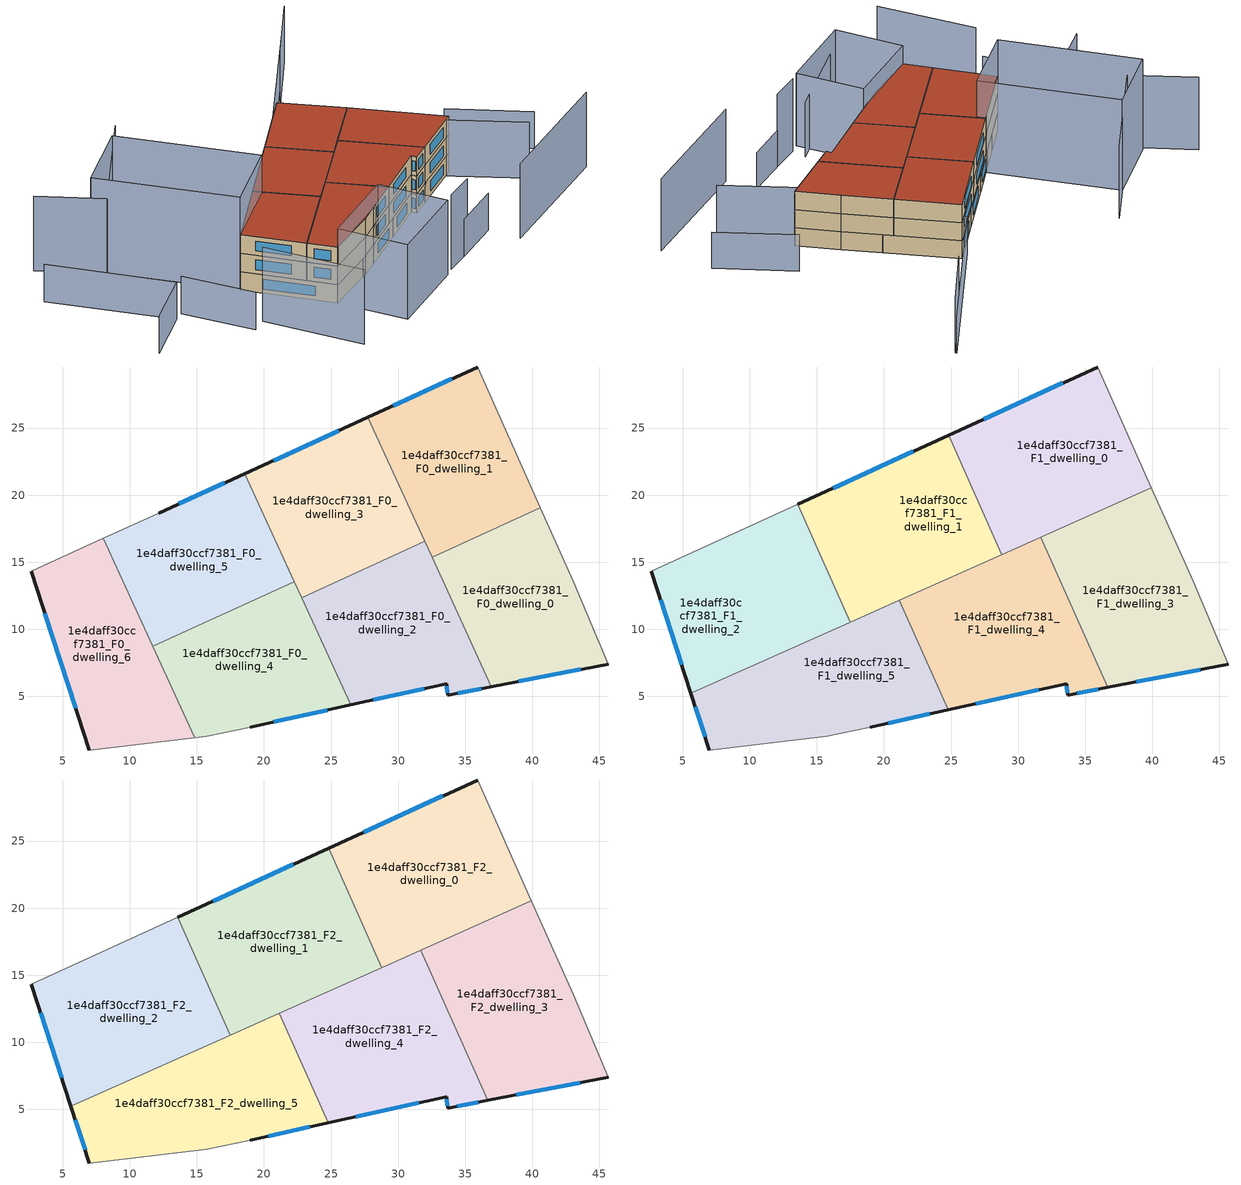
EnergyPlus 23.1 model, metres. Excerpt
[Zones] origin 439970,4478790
1e4daff30ccf7381_F0_dwelling_0
 floor ground (EU_floor_Construction): 40.59,19.07 43.05,13.57 45.66,7.41 36.95,5.72 32.53,15.37 z0
 wall outside (EU_wall_Construction): 36.95,5.72 45.66,7.41 z0:3
 wall adiabatic (EU_wall_Construction): 45.66,7.41 43.05,13.57 40.59,19.07 z0:3
 wall to 1e4daff30ccf7381_F0_dwelling_1 (EU_wall_Construction): 40.59,19.07 32.53,15.37 z0:3
 wall to 1e4daff30ccf7381_F0_dwelling_2 (EU_wall_Construction): 32.53,15.37 36.95,5.72 z0:3
 window (EU_Window_Construction): 38.99,6.12 43.62,7.02 z0.7:2.3
1e4daff30ccf7381_F0_dwelling_1
 floor ground (EU_floor_Construction): 35.92,29.55 40.59,19.07 32.53,15.37 27.74,25.8 z0
 wall outside (EU_wall_Construction): 35.92,29.55 27.74,25.8 z0:3
 wall adiabatic (EU_wall_Construction): 40.59,19.07 35.92,29.55 z0:3
 wall to 1e4daff30ccf7381_F0_dwelling_3 (EU_wall_Construction): 27.74,25.8 31.98,16.57 z0:3
 wall to 1e4daff30ccf7381_F0_dwelling_2 (EU_wall_Construction): 31.98,16.57 32.53,15.37 z0:3
 window (EU_Window_Construction): 34,28.67 29.65,26.68 z0.7:2.3
1e4daff30ccf7381_F0_dwelling_2
 floor ground (EU_floor_Construction): 31.98,16.57 36.95,5.72 33.69,5.09 33.62,5.94 26.47,4.37 22.81,12.36 z0
 wall outside (EU_wall_Construction): 26.47,4.37 33.62,5.94 33.69,5.09 36.95,5.72 z0:3
 wall to 1e4daff30ccf7381_F0_dwelling_3 (EU_wall_Construction): 31.98,16.57 22.81,12.36 z0:3
 wall to 1e4daff30ccf7381_F0_dwelling_4 (EU_wall_Construction): 22.81,12.36 26.47,4.37 z0:3
 window (EU_Window_Construction): 34.45,5.24 36.19,5.57 / 33.64,5.74 33.67,5.29 / 28.15,4.74 31.95,5.58 z0.7:2.3
1e4daff30ccf7381_F0_dwelling_3
 floor ground (EU_floor_Construction): 27.74,25.8 31.98,16.57 22.81,12.36 18.57,21.59 z0
 wall outside (EU_wall_Construction): 27.74,25.8 18.57,21.59 z0:3
 wall to 1e4daff30ccf7381_F0_dwelling_5 (EU_wall_Construction): 18.57,21.59 22.26,13.56 z0:3
 wall to 1e4daff30ccf7381_F0_dwelling_4 (EU_wall_Construction): 22.26,13.56 22.81,12.36 z0:3
 window (EU_Window_Construction): 25.59,24.81 20.72,22.58 z0.7:2.3
1e4daff30ccf7381_F0_dwelling_4
 floor ground (EU_floor_Construction): 22.26,13.56 26.47,4.37 18.98,2.72 15.74,2.01 14.85,1.91 11.72,8.72 z0
 wall outside (EU_wall_Construction): 18.98,2.72 26.47,4.37 z0:3
 wall to 1e4daff30ccf7381_F0_dwelling_5 (EU_wall_Construction): 22.26,13.56 11.72,8.72 z0:3
 wall adiabatic (EU_wall_Construction): 14.85,1.91 15.74,2.01 18.98,2.72 z0:3
 wall to 1e4daff30ccf7381_F0_dwelling_6 (EU_wall_Construction): 11.72,8.72 14.85,1.91 z0:3
 window (EU_Window_Construction): 20.74,3.11 24.72,3.98 z0.7:2.3
1e4daff30ccf7381_F0_dwelling_5
 floor ground (EU_floor_Construction): 18.57,21.59 22.26,13.56 11.72,8.72 8.03,16.77 12.17,18.66 z0
 wall outside (EU_wall_Construction): 18.57,21.59 12.17,18.66 z0:3
 wall adiabatic (EU_wall_Construction): 12.17,18.66 8.03,16.77 z0:3
 wall to 1e4daff30ccf7381_F0_dwelling_6 (EU_wall_Construction): 8.03,16.77 11.72,8.72 z0:3
 window (EU_Window_Construction): 17.07,20.91 13.67,19.35 z0.7:2.3
1e4daff30ccf7381_F0_dwelling_6
 floor ground (EU_floor_Construction): 8.03,16.77 14.85,1.91 6.99,1.01 2.66,14.32 z0
 wall outside (EU_wall_Construction): 2.66,14.32 6.99,1.01 z0:3
 wall adiabatic (EU_wall_Construction): 6.99,1.01 14.85,1.91 / 8.03,16.77 2.66,14.32 z0:3
 window (EU_Window_Construction): 3.67,11.2 5.98,4.12 z0.7:2.3
1e4daff30ccf7381_F1_dwelling_0
 floor to 1e4daff30ccf7381_F0_dwelling_1 (EU_floor_Construction): 35.92,29.55 39.94,20.54 31.82,16.92 27.74,25.8 z3
 floor to 1e4daff30ccf7381_F0_dwelling_3 (EU_floor_Construction): 27.74,25.8 31.82,16.92 28.79,15.57 24.82,24.46 z3
 wall outside (EU_wall_Construction): 35.92,29.55 24.82,24.46 z3:6
 wall adiabatic (EU_wall_Construction): 39.94,20.54 35.92,29.55 z3:6
 wall to 1e4daff30ccf7381_F1_dwelling_1 (EU_wall_Construction): 24.82,24.46 28.79,15.57 z3:6
 wall to 1e4daff30ccf7381_F1_dwelling_3 (EU_wall_Construction): 31.7,16.87 39.94,20.54 z3:6
 wall to 1e4daff30ccf7381_F1_dwelling_4 (EU_wall_Construction): 28.79,15.57 31.7,16.87 z3:6
 window (EU_Window_Construction): 33.32,28.36 27.42,25.65 z3.7:5.3
1e4daff30ccf7381_F1_dwelling_1
 floor to 1e4daff30ccf7381_F0_dwelling_3 (EU_floor_Construction): 24.82,24.46 28.79,15.57 22.6,12.81 18.57,21.59 z3
 floor to 1e4daff30ccf7381_F0_dwelling_4 (EU_floor_Construction): 22.26,13.56 22.6,12.81 17.5,10.53 17.19,11.23 z3
 floor to 1e4daff30ccf7381_F0_dwelling_5 (EU_floor_Construction): 18.57,21.59 22.26,13.56 17.19,11.23 13.59,19.31 z3
 wall outside (EU_wall_Construction): 24.82,24.46 13.59,19.31 z3:6
 wall to 1e4daff30ccf7381_F1_dwelling_2 (EU_wall_Construction): 13.59,19.31 17.5,10.53 z3:6
 wall to 1e4daff30ccf7381_F1_dwelling_4 (EU_wall_Construction): 21.14,12.15 28.79,15.57 z3:6
 wall to 1e4daff30ccf7381_F1_dwelling_5 (EU_wall_Construction): 17.5,10.53 21.14,12.15 z3:6
 window (EU_Window_Construction): 22.19,23.25 16.22,20.51 z3.7:5.3
1e4daff30ccf7381_F1_dwelling_2
 floor to 1e4daff30ccf7381_F0_dwelling_6 (EU_floor_Construction): 8.03,16.77 12.02,8.08 5.62,5.23 2.66,14.32 z3
 floor to 1e4daff30ccf7381_F0_dwelling_5 (EU_floor_Construction): 13.59,19.31 17.19,11.23 11.72,8.72 8.03,16.77 z3
 floor to 1e4daff30ccf7381_F0_dwelling_4 (EU_floor_Construction): 17.19,11.23 17.5,10.53 12.02,8.08 11.72,8.72 z3
 wall outside (EU_wall_Construction): 2.66,14.32 5.62,5.23 z3:6
 wall adiabatic (EU_wall_Construction): 13.59,19.31 2.66,14.32 z3:6
 wall to 1e4daff30ccf7381_F1_dwelling_5 (EU_wall_Construction): 5.62,5.23 17.5,10.53 z3:6
 window (EU_Window_Construction): 3.35,12.19 4.93,7.35 z3.7:5.3
1e4daff30ccf7381_F1_dwelling_3
 floor to 1e4daff30ccf7381_F0_dwelling_0 (EU_floor_Construction): 40.59,19.07 43.05,13.57 45.66,7.41 36.95,5.72 32.53,15.37 z3
 floor to 1e4daff30ccf7381_F0_dwelling_1 (EU_floor_Construction): 39.94,20.54 40.59,19.07 32.53,15.37 31.82,16.92 z3
 floor to 1e4daff30ccf7381_F0_dwelling_2 (EU_floor_Construction): 31.98,16.57 36.95,5.72 36.69,5.67 31.86,16.51 z3
 floor to 1e4daff30ccf7381_F0_dwelling_3 (EU_floor_Construction): 31.82,16.92 31.98,16.57 31.86,16.51 31.7,16.87 z3
 wall outside (EU_wall_Construction): 36.69,5.67 45.66,7.41 z3:6
 wall adiabatic (EU_wall_Construction): 45.66,7.41 43.05,13.57 39.94,20.54 z3:6
 wall to 1e4daff30ccf7381_F1_dwelling_4 (EU_wall_Construction): 31.7,16.87 36.69,5.67 z3:6
 window (EU_Window_Construction): 38.79,6.08 43.56,7.01 z3.7:5.3
1e4daff30ccf7381_F1_dwelling_4
 floor to 1e4daff30ccf7381_F0_dwelling_2 (EU_floor_Construction): 31.86,16.51 36.69,5.67 33.69,5.09 33.62,5.94 26.47,4.37 22.81,12.36 z3
 floor to 1e4daff30ccf7381_F0_dwelling_4 (EU_floor_Construction): 22.6,12.81 26.47,4.37 24.78,4 21.14,12.15 z3
 floor to 1e4daff30ccf7381_F0_dwelling_3 (EU_floor_Construction): 31.7,16.87 31.86,16.51 22.81,12.36 22.6,12.81 z3
 wall outside (EU_wall_Construction): 24.78,4 33.62,5.94 33.69,5.09 36.69,5.67 z3:6
 wall to 1e4daff30ccf7381_F1_dwelling_5 (EU_wall_Construction): 21.14,12.15 24.78,4 z3:6
 window (EU_Window_Construction): 34.39,5.23 35.99,5.54 / 33.64,5.74 33.67,5.29 / 26.85,4.45 31.55,5.49 z3.7:5.3
1e4daff30ccf7381_F1_dwelling_5
 floor to 1e4daff30ccf7381_F0_dwelling_4 (EU_floor_Construction): 21.14,12.15 24.78,4 18.98,2.72 15.74,2.01 14.85,1.91 12.02,8.08 z3
 floor to 1e4daff30ccf7381_F0_dwelling_6 (EU_floor_Construction): 12.02,8.08 14.85,1.91 6.99,1.01 5.62,5.23 z3
 wall outside (EU_wall_Construction): 5.62,5.23 6.99,1.01 / 18.98,2.72 24.78,4 z3:6
 wall adiabatic (EU_wall_Construction): 6.99,1.01 15.74,2.01 18.98,2.72 z3:6
 window (EU_Window_Construction): 5.94,4.24 6.67,1.99 / 20.34,3.02 23.42,3.7 z3.7:5.3
1e4daff30ccf7381_F2_dwelling_0
 floor to 1e4daff30ccf7381_F1_dwelling_0 (EU_floor_Construction): 35.92,29.55 39.94,20.54 28.79,15.57 24.82,24.46 z6
 wall outside (EU_wall_Construction): 35.92,29.55 24.82,24.46 z6:9
 wall adiabatic (EU_wall_Construction): 39.94,20.54 35.92,29.55 z6:9
 wall to 1e4daff30ccf7381_F2_dwelling_1 (EU_wall_Construction): 24.82,24.46 28.79,15.57 z6:9
 wall to 1e4daff30ccf7381_F2_dwelling_3 (EU_wall_Construction): 31.7,16.87 39.94,20.54 z6:9
 wall to 1e4daff30ccf7381_F2_dwelling_4 (EU_wall_Construction): 28.79,15.57 31.7,16.87 z6:9
 window (EU_Window_Construction): 33.32,28.36 27.42,25.65 z6.7:8.3
 roof outside (EU_roof_Construction): 39.94,20.54 35.92,29.55 24.82,24.46 28.79,15.57 z9
1e4daff30ccf7381_F2_dwelling_1
 floor to 1e4daff30ccf7381_F1_dwelling_1 (EU_floor_Construction): 24.82,24.46 28.79,15.57 17.5,10.53 13.59,19.31 z6
 wall outside (EU_wall_Construction): 24.82,24.46 13.59,19.31 z6:9
 wall to 1e4daff30ccf7381_F2_dwelling_2 (EU_wall_Construction): 13.59,19.31 17.5,10.53 z6:9
 wall to 1e4daff30ccf7381_F2_dwelling_4 (EU_wall_Construction): 21.14,12.15 28.79,15.57 z6:9
 wall to 1e4daff30ccf7381_F2_dwelling_5 (EU_wall_Construction): 17.5,10.53 21.14,12.15 z6:9
 window (EU_Window_Construction): 22.19,23.25 16.22,20.51 z6.7:8.3
 roof outside (EU_roof_Construction): 28.79,15.57 24.82,24.46 13.59,19.31 17.5,10.53 z9
1e4daff30ccf7381_F2_dwelling_2
 floor to 1e4daff30ccf7381_F1_dwelling_2 (EU_floor_Construction): 13.59,19.31 17.5,10.53 5.62,5.23 2.66,14.32 z6
 wall outside (EU_wall_Construction): 2.66,14.32 5.62,5.23 z6:9
 wall adiabatic (EU_wall_Construction): 13.59,19.31 2.66,14.32 z6:9
 wall to 1e4daff30ccf7381_F2_dwelling_5 (EU_wall_Construction): 5.62,5.23 17.5,10.53 z6:9
 window (EU_Window_Construction): 3.35,12.19 4.93,7.35 z6.7:8.3
 roof outside (EU_roof_Construction): 17.5,10.53 13.59,19.31 2.66,14.32 5.62,5.23 z9
1e4daff30ccf7381_F2_dwelling_3
 floor to 1e4daff30ccf7381_F1_dwelling_3 (EU_floor_Construction): 39.94,20.54 43.05,13.57 45.66,7.41 36.69,5.67 31.7,16.87 z6
 wall outside (EU_wall_Construction): 36.69,5.67 45.66,7.41 z6:9
 wall adiabatic (EU_wall_Construction): 45.66,7.41 43.05,13.57 39.94,20.54 z6:9
 wall to 1e4daff30ccf7381_F2_dwelling_4 (EU_wall_Construction): 31.7,16.87 36.69,5.67 z6:9
 window (EU_Window_Construction): 38.79,6.08 43.56,7.01 z6.7:8.3
 roof outside (EU_roof_Construction): 45.66,7.41 43.05,13.57 39.94,20.54 31.7,16.87 36.69,5.67 z9
1e4daff30ccf7381_F2_dwelling_4
 floor to 1e4daff30ccf7381_F1_dwelling_4 (EU_floor_Construction): 31.7,16.87 36.69,5.67 33.69,5.09 33.62,5.94 24.78,4 21.14,12.15 z6
 wall outside (EU_wall_Construction): 24.78,4 33.62,5.94 33.69,5.09 36.69,5.67 z6:9
 wall to 1e4daff30ccf7381_F2_dwelling_5 (EU_wall_Construction): 21.14,12.15 24.78,4 z6:9
 window (EU_Window_Construction): 34.39,5.23 35.99,5.54 / 33.64,5.74 33.67,5.29 / 26.85,4.45 31.55,5.49 z6.7:8.3
 roof outside (EU_roof_Construction): 36.69,5.67 31.7,16.87 21.14,12.15 24.78,4 33.62,5.94 33.69,5.09 z9
1e4daff30ccf7381_F2_dwelling_5
 floor to 1e4daff30ccf7381_F1_dwelling_5 (EU_floor_Construction): 21.14,12.15 24.78,4 18.98,2.72 15.74,2.01 6.99,1.01 5.62,5.23 z6
 wall outside (EU_wall_Construction): 5.62,5.23 6.99,1.01 / 18.98,2.72 24.78,4 z6:9
 wall adiabatic (EU_wall_Construction): 6.99,1.01 15.74,2.01 18.98,2.72 z6:9
 window (EU_Window_Construction): 5.94,4.24 6.67,1.99 / 20.34,3.02 23.42,3.7 z6.7:8.3
 roof outside (EU_roof_Construction): 24.78,4 21.14,12.15 5.62,5.23 6.99,1.01 15.74,2.01 18.98,2.72 z9
shading: 10.31,-9.2 23.65,-4.89 / 50.2,-2.91 41.41,12.65 / 58.76,42.96 48.41,36.97 z0:9; 35.72,-10.71 57.18,-7.87 / 23.39,-7.18 28.26,-6.72 / -2.83,7.12 -0.44,-8.11 / 14.14,42.26 -3.28,32.5 / -3.28,32.5 -8.26,41.41 / 6.99,1.01 20.3,2.91 / 20.3,2.91 21.81,-7.63 / 21.81,-7.63 8.5,-9.53 / 8.5,-9.53 6.99,1.01 z0:12; 57.4,0.83 51.34,11.81 / 27.28,-6.85 35.07,-5.82 / -7.11,17.79 -5.23,6.74 / -14.58,35.61 -8.75,17.51 / -8.75,17.51 -17.85,14.57 / 43.05,13.57 34.16,29.3 / 34.16,29.3 58.71,43.17 z0:6; 2.66,14.32 -3.99,34.7 / -3.99,34.7 7.31,38.39 / 7.31,38.39 13.96,18.01 / 13.96,18.01 2.66,14.32 z0:15
[Building]
EU S2 Campaign: North Axis=0; Terrain=City; Solar Distribution=FullExterior
[Site:Location]
Madrid: Latitude=40.5; Longitude=-3.5; Time Zone=1; Elevation=609
[SizingPeriod:WeatherFileDays]
AnnualSizingPeriod: Begin Month=1; Begin Day of Month=1; End Month=12; End Day of Month=31; Day of Week for Start Day=Monday; Use Weather File Daylight Saving Period=No; Use Weather File Rain and Snow Indicators=No
[MATERIAL]
EU_InternalMass_Material: Roughness=MediumRough; Thickness=0.1; Conductivity=1; Density=1800; Specific Heat=900; Thermal Absorptance=0.9; Solar Absorptance=0.7; Visible Absorptance=0.7
[MATERIAL:NOMASS] Roughness=MediumRough; Thermal Absorptance=0.9; Solar Absorptance=0.7; Visible Absorptance=0.7
Name | Thermal Resistance
EU_wall_NoMass | 0.419739
EU_roof_NoMass | 0.352165
EU_floor_NoMass | 0.608284
[WINDOWMATERIAL:SIMPLEGLAZINGSYSTEM]
EU_Window_SimpleGlazing: UFactor=4.8352; Solar Heat Gain Coefficient=0.85; Visible Transmittance=0.85
[CONSTRUCTION]
EU_wall_Construction: EU_wall_NoMass
EU_roof_Construction: EU_roof_NoMass
EU_floor_Construction: EU_floor_NoMass
EU_Window_Construction: EU_Window_SimpleGlazing
EU_InternalMass_Construction: EU_InternalMass_Material
[ZONE] Type=1; Multiplier=1; Ceiling Height=autocalculate; Floor Area=autocalculate; Part of Total Floor Area=Yes
Name | Volume
1e4daff30ccf7381_F0_dwelling_0 | 307.555
1e4daff30ccf7381_F1_dwelling_0; 1e4daff30ccf7381_F2_dwelling_0 | 358.803
1e4daff30ccf7381_F0_dwelling_1 | 307.556
1e4daff30ccf7381_F1_dwelling_1; 1e4daff30ccf7381_F2_dwelling_1; 1e4daff30ccf7381_F1_dwelling_3; 1e4daff30ccf7381_F2_dwelling_3 | 358.812
1e4daff30ccf7381_F0_dwelling_2 | 307.572
1e4daff30ccf7381_F1_dwelling_2; 1e4daff30ccf7381_F2_dwelling_2 | 358.855
1e4daff30ccf7381_F0_dwelling_3; 1e4daff30ccf7381_F0_dwelling_4 | 307.55
1e4daff30ccf7381_F1_dwelling_4; 1e4daff30ccf7381_F2_dwelling_4 | 358.801
1e4daff30ccf7381_F0_dwelling_5 | 307.564
1e4daff30ccf7381_F1_dwelling_5; 1e4daff30ccf7381_F2_dwelling_5 | 358.831
1e4daff30ccf7381_F0_dwelling_6 | 307.571
[INTERNALMASS] Construction=EU_InternalMass_Construction
Name | Zone or ZoneList | Surface Area
1e4daff30ccf7381_F0_dwelling_0_EU_InternalMass | 1e4daff30ccf7381_F0_dwelling_0 | 102.519
1e4daff30ccf7381_F0_dwelling_1_EU_InternalMass | 1e4daff30ccf7381_F0_dwelling_1 | 102.52
1e4daff30ccf7381_F0_dwelling_2_EU_InternalMass | 1e4daff30ccf7381_F0_dwelling_2 | 102.524
1e4daff30ccf7381_F0_dwelling_3_EU_InternalMass | 1e4daff30ccf7381_F0_dwelling_3 | 102.516
1e4daff30ccf7381_F0_dwelling_4_EU_InternalMass | 1e4daff30ccf7381_F0_dwelling_4 | 102.516
1e4daff30ccf7381_F0_dwelling_5_EU_InternalMass | 1e4daff30ccf7381_F0_dwelling_5 | 102.521
1e4daff30ccf7381_F0_dwelling_6_EU_InternalMass | 1e4daff30ccf7381_F0_dwelling_6 | 102.524
1e4daff30ccf7381_F1_dwelling_0_EU_InternalMass | 1e4daff30ccf7381_F1_dwelling_0 | 119.601
1e4daff30ccf7381_F1_dwelling_1_EU_InternalMass | 1e4daff30ccf7381_F1_dwelling_1 | 119.604
1e4daff30ccf7381_F1_dwelling_2_EU_InternalMass | 1e4daff30ccf7381_F1_dwelling_2 | 119.606
1e4daff30ccf7381_F1_dwelling_3_EU_InternalMass | 1e4daff30ccf7381_F1_dwelling_3 | 119.604
1e4daff30ccf7381_F1_dwelling_4_EU_InternalMass | 1e4daff30ccf7381_F1_dwelling_4 | 119.6
1e4daff30ccf7381_F1_dwelling_5_EU_InternalMass | 1e4daff30ccf7381_F1_dwelling_5 | 119.61
1e4daff30ccf7381_F2_dwelling_0_EU_InternalMass | 1e4daff30ccf7381_F2_dwelling_0 | 119.601
1e4daff30ccf7381_F2_dwelling_1_EU_InternalMass | 1e4daff30ccf7381_F2_dwelling_1 | 119.604
1e4daff30ccf7381_F2_dwelling_2_EU_InternalMass | 1e4daff30ccf7381_F2_dwelling_2 | 119.606
1e4daff30ccf7381_F2_dwelling_3_EU_InternalMass | 1e4daff30ccf7381_F2_dwelling_3 | 119.604
1e4daff30ccf7381_F2_dwelling_4_EU_InternalMass | 1e4daff30ccf7381_F2_dwelling_4 | 119.6
1e4daff30ccf7381_F2_dwelling_5_EU_InternalMass | 1e4daff30ccf7381_F2_dwelling_5 | 119.61
[OTHEREQUIPMENT] Fuel Type=Electricity; Design Level Calculation Method=Watts/Area; Power per Zone Floor Area=1; Fraction Latent=0; Fraction Radiant=0; Fraction Lost=0; Carbon Dioxide Generation Rate=0; EndUse Subcategory=EU_Step8_InternalGains
Name | Zone or ZoneList or Space or SpaceList | Schedule
EU_Step8_InternalGain_1e4daff30ccf7381_F0_dwelling_0_f000 | 1e4daff30ccf7381_F0_dwelling_0 | EU_Step8_GainSchedule_1e4daff30ccf7381_F0_dwelling_0_f000
EU_Step8_InternalGain_1e4daff30ccf7381_F0_dwelling_1_f000 | 1e4daff30ccf7381_F0_dwelling_1 | EU_Step8_GainSchedule_1e4daff30ccf7381_F0_dwelling_1_f000
EU_Step8_InternalGain_1e4daff30ccf7381_F0_dwelling_2_f000 | 1e4daff30ccf7381_F0_dwelling_2 | EU_Step8_GainSchedule_1e4daff30ccf7381_F0_dwelling_2_f000
EU_Step8_InternalGain_1e4daff30ccf7381_F0_dwelling_3_f000 | 1e4daff30ccf7381_F0_dwelling_3 | EU_Step8_GainSchedule_1e4daff30ccf7381_F0_dwelling_3_f000
EU_Step8_InternalGain_1e4daff30ccf7381_F0_dwelling_4_f000 | 1e4daff30ccf7381_F0_dwelling_4 | EU_Step8_GainSchedule_1e4daff30ccf7381_F0_dwelling_4_f000
EU_Step8_InternalGain_1e4daff30ccf7381_F0_dwelling_5_f000 | 1e4daff30ccf7381_F0_dwelling_5 | EU_Step8_GainSchedule_1e4daff30ccf7381_F0_dwelling_5_f000
EU_Step8_InternalGain_1e4daff30ccf7381_F0_dwelling_6_f000 | 1e4daff30ccf7381_F0_dwelling_6 | EU_Step8_GainSchedule_1e4daff30ccf7381_F0_dwelling_6_f000
EU_Step8_InternalGain_1e4daff30ccf7381_F1_dwelling_0_f000 | 1e4daff30ccf7381_F1_dwelling_0 | EU_Step8_GainSchedule_1e4daff30ccf7381_F1_dwelling_0_f000
EU_Step8_InternalGain_1e4daff30ccf7381_F1_dwelling_1_f000 | 1e4daff30ccf7381_F1_dwelling_1 | EU_Step8_GainSchedule_1e4daff30ccf7381_F1_dwelling_1_f000
EU_Step8_InternalGain_1e4daff30ccf7381_F1_dwelling_2_f000 | 1e4daff30ccf7381_F1_dwelling_2 | EU_Step8_GainSchedule_1e4daff30ccf7381_F1_dwelling_2_f000
EU_Step8_InternalGain_1e4daff30ccf7381_F1_dwelling_3_f000 | 1e4daff30ccf7381_F1_dwelling_3 | EU_Step8_GainSchedule_1e4daff30ccf7381_F1_dwelling_3_f000
EU_Step8_InternalGain_1e4daff30ccf7381_F1_dwelling_4_f000 | 1e4daff30ccf7381_F1_dwelling_4 | EU_Step8_GainSchedule_1e4daff30ccf7381_F1_dwelling_4_f000
EU_Step8_InternalGain_1e4daff30ccf7381_F1_dwelling_5_f000 | 1e4daff30ccf7381_F1_dwelling_5 | EU_Step8_GainSchedule_1e4daff30ccf7381_F1_dwelling_5_f000
EU_Step8_InternalGain_1e4daff30ccf7381_F2_dwelling_0_f000 | 1e4daff30ccf7381_F2_dwelling_0 | EU_Step8_GainSchedule_1e4daff30ccf7381_F2_dwelling_0_f000
EU_Step8_InternalGain_1e4daff30ccf7381_F2_dwelling_1_f000 | 1e4daff30ccf7381_F2_dwelling_1 | EU_Step8_GainSchedule_1e4daff30ccf7381_F2_dwelling_1_f000
EU_Step8_InternalGain_1e4daff30ccf7381_F2_dwelling_2_f000 | 1e4daff30ccf7381_F2_dwelling_2 | EU_Step8_GainSchedule_1e4daff30ccf7381_F2_dwelling_2_f000
EU_Step8_InternalGain_1e4daff30ccf7381_F2_dwelling_3_f000 | 1e4daff30ccf7381_F2_dwelling_3 | EU_Step8_GainSchedule_1e4daff30ccf7381_F2_dwelling_3_f000
EU_Step8_InternalGain_1e4daff30ccf7381_F2_dwelling_4_f000 | 1e4daff30ccf7381_F2_dwelling_4 | EU_Step8_GainSchedule_1e4daff30ccf7381_F2_dwelling_4_f000
EU_Step8_InternalGain_1e4daff30ccf7381_F2_dwelling_5_f000 | 1e4daff30ccf7381_F2_dwelling_5 | EU_Step8_GainSchedule_1e4daff30ccf7381_F2_dwelling_5_f000
[ZONEVENTILATION:DESIGNFLOWRATE] Schedule=EU_AlwaysOn; Design Flow Rate Calculation Method=AirChanges/Hour; Air Changes per Hour=0.703302; Ventilation Type=Natural; Fan Pressure Rise=0; Fan Total Efficiency=1; Constant Term Coefficient=1; Temperature Term Coefficient=0; Velocity Term Coefficient=0; Velocity Squared Term Coefficient=0; Minimum Indoor Temperature=-100; Maximum Indoor Temperature=100; Delta Temperature=-100; Minimum Outdoor Temperature=-100; Maximum Outdoor Temperature=100; Maximum Wind Speed=40
Name | Zone or ZoneList or Space or SpaceList
EU_ConstantAir_1e4daff30ccf7381_F0_dwelling_0 | 1e4daff30ccf7381_F0_dwelling_0
EU_ConstantAir_1e4daff30ccf7381_F0_dwelling_1 | 1e4daff30ccf7381_F0_dwelling_1
EU_ConstantAir_1e4daff30ccf7381_F0_dwelling_2 | 1e4daff30ccf7381_F0_dwelling_2
EU_ConstantAir_1e4daff30ccf7381_F0_dwelling_3 | 1e4daff30ccf7381_F0_dwelling_3
EU_ConstantAir_1e4daff30ccf7381_F0_dwelling_4 | 1e4daff30ccf7381_F0_dwelling_4
EU_ConstantAir_1e4daff30ccf7381_F0_dwelling_5 | 1e4daff30ccf7381_F0_dwelling_5
EU_ConstantAir_1e4daff30ccf7381_F0_dwelling_6 | 1e4daff30ccf7381_F0_dwelling_6
EU_ConstantAir_1e4daff30ccf7381_F1_dwelling_0 | 1e4daff30ccf7381_F1_dwelling_0
EU_ConstantAir_1e4daff30ccf7381_F1_dwelling_1 | 1e4daff30ccf7381_F1_dwelling_1
EU_ConstantAir_1e4daff30ccf7381_F1_dwelling_2 | 1e4daff30ccf7381_F1_dwelling_2
EU_ConstantAir_1e4daff30ccf7381_F1_dwelling_3 | 1e4daff30ccf7381_F1_dwelling_3
EU_ConstantAir_1e4daff30ccf7381_F1_dwelling_4 | 1e4daff30ccf7381_F1_dwelling_4
EU_ConstantAir_1e4daff30ccf7381_F1_dwelling_5 | 1e4daff30ccf7381_F1_dwelling_5
EU_ConstantAir_1e4daff30ccf7381_F2_dwelling_0 | 1e4daff30ccf7381_F2_dwelling_0
EU_ConstantAir_1e4daff30ccf7381_F2_dwelling_1 | 1e4daff30ccf7381_F2_dwelling_1
EU_ConstantAir_1e4daff30ccf7381_F2_dwelling_2 | 1e4daff30ccf7381_F2_dwelling_2
EU_ConstantAir_1e4daff30ccf7381_F2_dwelling_3 | 1e4daff30ccf7381_F2_dwelling_3
EU_ConstantAir_1e4daff30ccf7381_F2_dwelling_4 | 1e4daff30ccf7381_F2_dwelling_4
EU_ConstantAir_1e4daff30ccf7381_F2_dwelling_5 | 1e4daff30ccf7381_F2_dwelling_5
[HVACTEMPLATE:THERMOSTAT] Constant Heating Setpoint=20; Constant Cooling Setpoint=50
EU_HeatOnly_1e4daff30ccf7381_F0_dwelling_0; EU_HeatOnly_1e4daff30ccf7381_F0_dwelling_1; EU_HeatOnly_1e4daff30ccf7381_F0_dwelling_2; EU_HeatOnly_1e4daff30ccf7381_F0_dwelling_3; EU_HeatOnly_1e4daff30ccf7381_F0_dwelling_4; EU_HeatOnly_1e4daff30ccf7381_F0_dwelling_5; EU_HeatOnly_1e4daff30ccf7381_F0_dwelling_6; EU_HeatOnly_1e4daff30ccf7381_F1_dwelling_0; EU_HeatOnly_1e4daff30ccf7381_F1_dwelling_1; EU_HeatOnly_1e4daff30ccf7381_F1_dwelling_2; EU_HeatOnly_1e4daff30ccf7381_F1_dwelling_3; EU_HeatOnly_1e4daff30ccf7381_F1_dwelling_4; EU_HeatOnly_1e4daff30ccf7381_F1_dwelling_5; EU_HeatOnly_1e4daff30ccf7381_F2_dwelling_0; EU_HeatOnly_1e4daff30ccf7381_F2_dwelling_1; EU_HeatOnly_1e4daff30ccf7381_F2_dwelling_2; EU_HeatOnly_1e4daff30ccf7381_F2_dwelling_3; EU_HeatOnly_1e4daff30ccf7381_F2_dwelling_4; EU_HeatOnly_1e4daff30ccf7381_F2_dwelling_5
[HVACTEMPLATE:ZONE:IDEALLOADSAIRSYSTEM] System Availability Schedule=EU_AlwaysOn; Maximum Heating Supply Air Temperature=50; Minimum Cooling Supply Air Temperature=13; Maximum Heating Supply Air Humidity Ratio=0.0156; Minimum Cooling Supply Air Humidity Ratio=0.0077; Heating Limit=NoLimit; Cooling Limit=NoLimit; Heating Availability Schedule=EU_AlwaysOn; Cooling Availability Schedule=EU_CoolingOff; Dehumidification Control Type=ConstantSensibleHeatRatio; Cooling Sensible Heat Ratio=0.7; Dehumidification Setpoint=60; Humidification Control Type=None; Humidification Setpoint=30; Outdoor Air Method=None; Outdoor Air Flow Rate per Person=0.00944; Outdoor Air Flow Rate per Zone Floor Area=0; Outdoor Air Flow Rate per Zone=0; Demand Controlled Ventilation Type=None; Outdoor Air Economizer Type=NoEconomizer; Heat Recovery Type=None; Sensible Heat Recovery Effectiveness=0.7; Latent Heat Recovery Effectiveness=0.65
Name | Template Thermostat
1e4daff30ccf7381_F0_dwelling_0 | EU_HeatOnly_1e4daff30ccf7381_F0_dwelling_0
1e4daff30ccf7381_F0_dwelling_1 | EU_HeatOnly_1e4daff30ccf7381_F0_dwelling_1
1e4daff30ccf7381_F0_dwelling_2 | EU_HeatOnly_1e4daff30ccf7381_F0_dwelling_2
1e4daff30ccf7381_F0_dwelling_3 | EU_HeatOnly_1e4daff30ccf7381_F0_dwelling_3
1e4daff30ccf7381_F0_dwelling_4 | EU_HeatOnly_1e4daff30ccf7381_F0_dwelling_4
1e4daff30ccf7381_F0_dwelling_5 | EU_HeatOnly_1e4daff30ccf7381_F0_dwelling_5
1e4daff30ccf7381_F0_dwelling_6 | EU_HeatOnly_1e4daff30ccf7381_F0_dwelling_6
1e4daff30ccf7381_F1_dwelling_0 | EU_HeatOnly_1e4daff30ccf7381_F1_dwelling_0
1e4daff30ccf7381_F1_dwelling_1 | EU_HeatOnly_1e4daff30ccf7381_F1_dwelling_1
1e4daff30ccf7381_F1_dwelling_2 | EU_HeatOnly_1e4daff30ccf7381_F1_dwelling_2
1e4daff30ccf7381_F1_dwelling_3 | EU_HeatOnly_1e4daff30ccf7381_F1_dwelling_3
1e4daff30ccf7381_F1_dwelling_4 | EU_HeatOnly_1e4daff30ccf7381_F1_dwelling_4
1e4daff30ccf7381_F1_dwelling_5 | EU_HeatOnly_1e4daff30ccf7381_F1_dwelling_5
1e4daff30ccf7381_F2_dwelling_0 | EU_HeatOnly_1e4daff30ccf7381_F2_dwelling_0
1e4daff30ccf7381_F2_dwelling_1 | EU_HeatOnly_1e4daff30ccf7381_F2_dwelling_1
1e4daff30ccf7381_F2_dwelling_2 | EU_HeatOnly_1e4daff30ccf7381_F2_dwelling_2
1e4daff30ccf7381_F2_dwelling_3 | EU_HeatOnly_1e4daff30ccf7381_F2_dwelling_3
1e4daff30ccf7381_F2_dwelling_4 | EU_HeatOnly_1e4daff30ccf7381_F2_dwelling_4
1e4daff30ccf7381_F2_dwelling_5 | EU_HeatOnly_1e4daff30ccf7381_F2_dwelling_5
[SIZING:ZONE] Zone Cooling Design Supply Air Temperature Input Method=SupplyAirTemperature; Zone Cooling Design Supply Air Temperature=13; Zone Heating Design Supply Air Temperature Input Method=SupplyAirTemperature; Zone Heating Design Supply Air Temperature=50; Zone Cooling Design Supply Air Humidity Ratio=0.008; Zone Heating Design Supply Air Humidity Ratio=0.008; Cooling Design Air Flow Method=DesignDay; Cooling Design Air Flow Rate=0; Cooling Minimum Air Flow per Zone Floor Area=0.000762; Cooling Minimum Air Flow=0; Cooling Minimum Air Flow Fraction=0.2; Heating Design Air Flow Method=DesignDay; Heating Design Air Flow Rate=0; Heating Maximum Air Flow per Zone Floor Area=0.002032; Heating Maximum Air Flow=0.141576; Heating Maximum Air Flow Fraction=0.3; Account for Dedicated Outdoor Air System=No; Dedicated Outdoor Air System Control Strategy=NeutralSupplyAir; Dedicated Outdoor Air Low Setpoint Temperature for Design=autosize; Dedicated Outdoor Air High Setpoint Temperature for Design=autosize; Zone Load Sizing Method=Sensible Load Only No Latent Load; Zone Latent Cooling Design Supply Air Humidity Ratio Input Method=HumidityRatioDifference; Zone Cooling Design Supply Air Humidity Ratio Difference=0.005; Zone Latent Heating Design Supply Air Humidity Ratio Input Method=HumidityRatioDifference; Zone Humidification Design Supply Air Humidity Ratio Difference=0.005
1e4daff30ccf7381_F0_dwelling_0; 1e4daff30ccf7381_F0_dwelling_1; 1e4daff30ccf7381_F0_dwelling_2; 1e4daff30ccf7381_F0_dwelling_3; 1e4daff30ccf7381_F0_dwelling_4; 1e4daff30ccf7381_F0_dwelling_5; 1e4daff30ccf7381_F0_dwelling_6; 1e4daff30ccf7381_F1_dwelling_0; 1e4daff30ccf7381_F1_dwelling_1; 1e4daff30ccf7381_F1_dwelling_2; 1e4daff30ccf7381_F1_dwelling_3; 1e4daff30ccf7381_F1_dwelling_4; 1e4daff30ccf7381_F1_dwelling_5; 1e4daff30ccf7381_F2_dwelling_0; 1e4daff30ccf7381_F2_dwelling_1; 1e4daff30ccf7381_F2_dwelling_2; 1e4daff30ccf7381_F2_dwelling_3; 1e4daff30ccf7381_F2_dwelling_4; 1e4daff30ccf7381_F2_dwelling_5
[SCHEDULE:CONSTANT]
Name | Hourly Value
EU_AlwaysOn | 1
EU_CoolingOff | 0
[SCHEDULE:FILE] Column Number=1; Rows to Skip at Top=0; Number of Hours of Data=8760; Column Separator=Comma; Interpolate to Timestep=No; Minutes per Item=60; Adjust Schedule for Daylight Savings=Yes
Name | File
EU_Step8_GainSchedule_1e4daff30ccf7381_F0_dwelling_0_f000 | ../../schedules/1e4daff30ccf7381/1e4daff30ccf7381_F0_dwelling_0_f000_gain.csv
EU_Step8_GainSchedule_1e4daff30ccf7381_F0_dwelling_1_f000 | ../../schedules/1e4daff30ccf7381/1e4daff30ccf7381_F0_dwelling_1_f000_gain.csv
EU_Step8_GainSchedule_1e4daff30ccf7381_F0_dwelling_2_f000 | ../../schedules/1e4daff30ccf7381/1e4daff30ccf7381_F0_dwelling_2_f000_gain.csv
EU_Step8_GainSchedule_1e4daff30ccf7381_F0_dwelling_3_f000 | ../../schedules/1e4daff30ccf7381/1e4daff30ccf7381_F0_dwelling_3_f000_gain.csv
EU_Step8_GainSchedule_1e4daff30ccf7381_F0_dwelling_4_f000 | ../../schedules/1e4daff30ccf7381/1e4daff30ccf7381_F0_dwelling_4_f000_gain.csv
EU_Step8_GainSchedule_1e4daff30ccf7381_F0_dwelling_5_f000 | ../../schedules/1e4daff30ccf7381/1e4daff30ccf7381_F0_dwelling_5_f000_gain.csv
EU_Step8_GainSchedule_1e4daff30ccf7381_F0_dwelling_6_f000 | ../../schedules/1e4daff30ccf7381/1e4daff30ccf7381_F0_dwelling_6_f000_gain.csv
EU_Step8_GainSchedule_1e4daff30ccf7381_F1_dwelling_0_f000 | ../../schedules/1e4daff30ccf7381/1e4daff30ccf7381_F1_dwelling_0_f000_gain.csv
EU_Step8_GainSchedule_1e4daff30ccf7381_F1_dwelling_1_f000 | ../../schedules/1e4daff30ccf7381/1e4daff30ccf7381_F1_dwelling_1_f000_gain.csv
EU_Step8_GainSchedule_1e4daff30ccf7381_F1_dwelling_2_f000 | ../../schedules/1e4daff30ccf7381/1e4daff30ccf7381_F1_dwelling_2_f000_gain.csv
EU_Step8_GainSchedule_1e4daff30ccf7381_F1_dwelling_3_f000 | ../../schedules/1e4daff30ccf7381/1e4daff30ccf7381_F1_dwelling_3_f000_gain.csv
EU_Step8_GainSchedule_1e4daff30ccf7381_F1_dwelling_4_f000 | ../../schedules/1e4daff30ccf7381/1e4daff30ccf7381_F1_dwelling_4_f000_gain.csv
EU_Step8_GainSchedule_1e4daff30ccf7381_F1_dwelling_5_f000 | ../../schedules/1e4daff30ccf7381/1e4daff30ccf7381_F1_dwelling_5_f000_gain.csv
EU_Step8_GainSchedule_1e4daff30ccf7381_F2_dwelling_0_f000 | ../../schedules/1e4daff30ccf7381/1e4daff30ccf7381_F2_dwelling_0_f000_gain.csv
EU_Step8_GainSchedule_1e4daff30ccf7381_F2_dwelling_1_f000 | ../../schedules/1e4daff30ccf7381/1e4daff30ccf7381_F2_dwelling_1_f000_gain.csv
EU_Step8_GainSchedule_1e4daff30ccf7381_F2_dwelling_2_f000 | ../../schedules/1e4daff30ccf7381/1e4daff30ccf7381_F2_dwelling_2_f000_gain.csv
EU_Step8_GainSchedule_1e4daff30ccf7381_F2_dwelling_3_f000 | ../../schedules/1e4daff30ccf7381/1e4daff30ccf7381_F2_dwelling_3_f000_gain.csv
EU_Step8_GainSchedule_1e4daff30ccf7381_F2_dwelling_4_f000 | ../../schedules/1e4daff30ccf7381/1e4daff30ccf7381_F2_dwelling_4_f000_gain.csv
EU_Step8_GainSchedule_1e4daff30ccf7381_F2_dwelling_5_f000 | ../../schedules/1e4daff30ccf7381/1e4daff30ccf7381_F2_dwelling_5_f000_gain.csv
